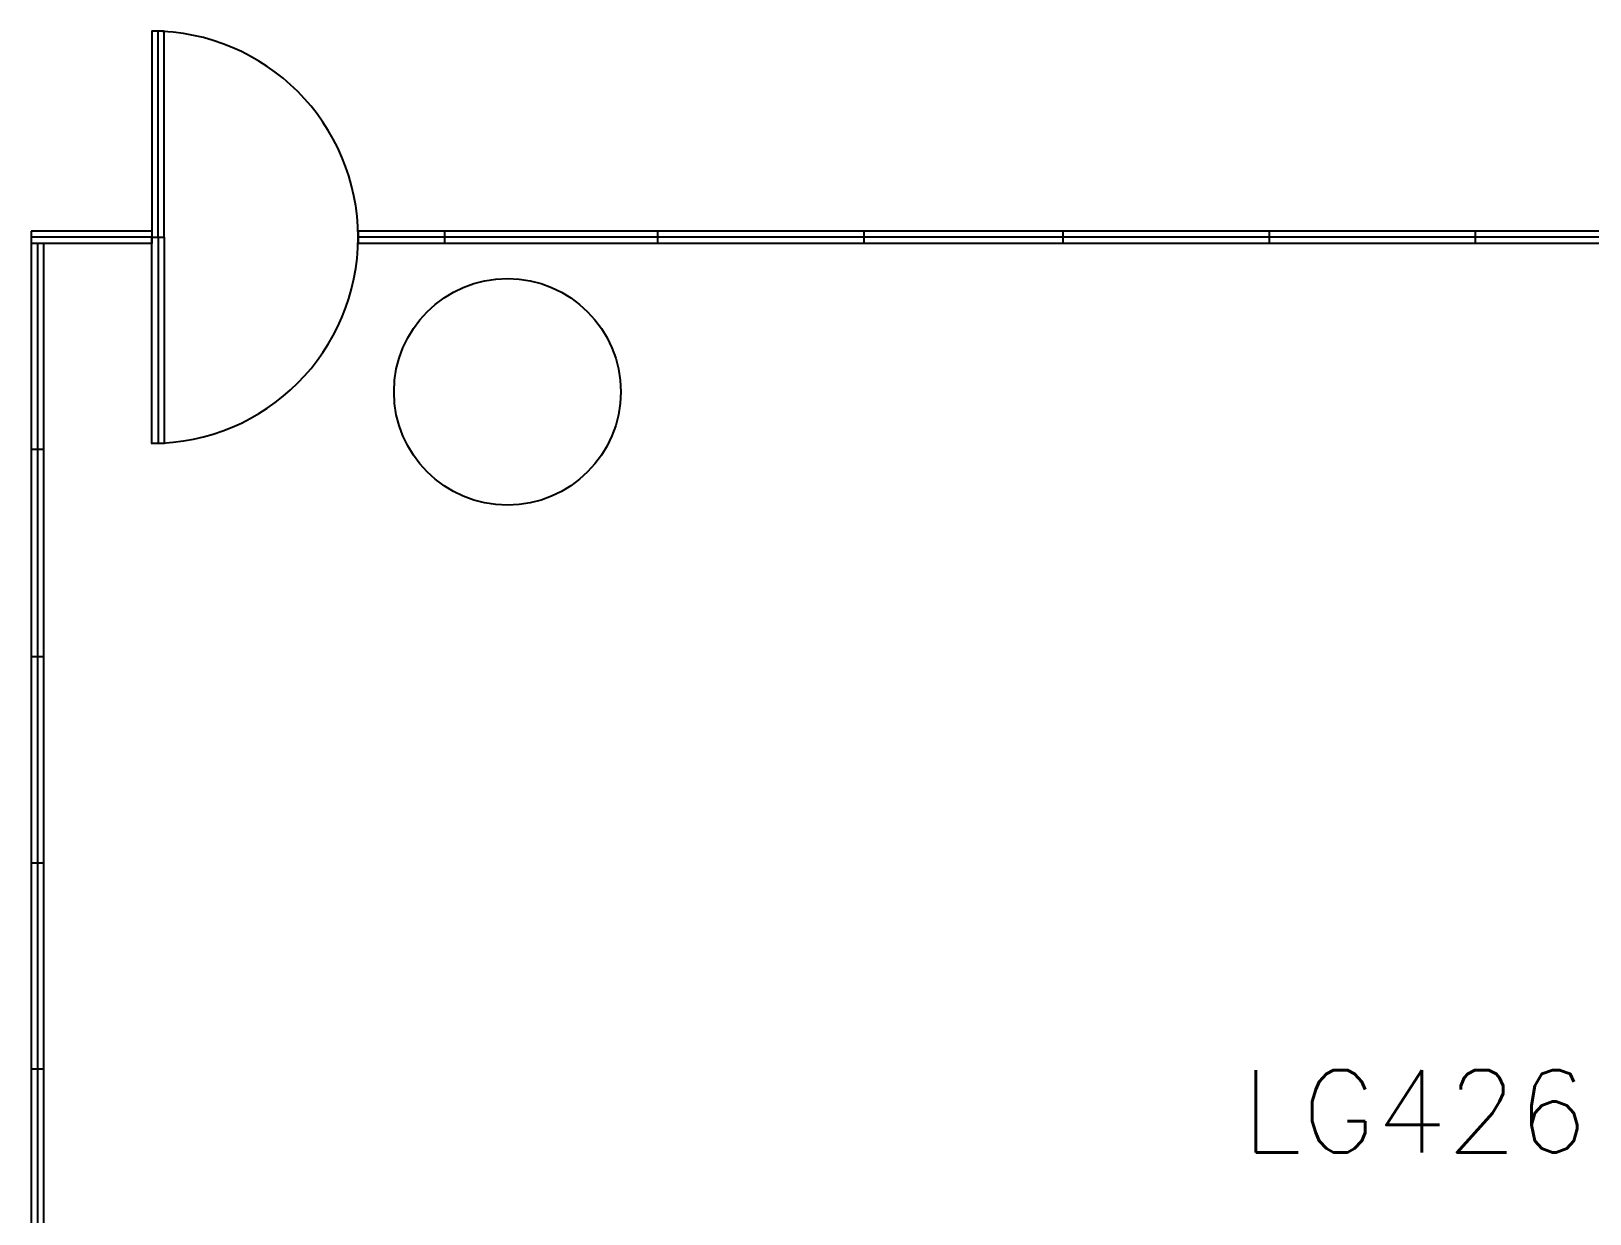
# Model space of a CAD drawing. Extents: x -163002 to 22103, y -98847 to 51643.
# Drawn here: x -122310 to -114750, y 20812 to 26550 of the extents above; entities that cross this region are included whole.
import ezdxf

# ---------------------------------------------------------------- set-up
doc = ezdxf.new("R2010")
doc.units = 0
doc.header["$LTSCALE"] = 1000
doc.header["$MEASUREMENT"] = 0
doc.layers.get('0').update_dxf_attribs({"linetype": 'CONTINUOUS'})
for name, color, linetype in [('S2108a$0$A-glaz', 1, 'CONTINUOUS'), ('S2108a$0$A-Stairs', 2, 'CONTINUOUS'), ('S2108a$0$ROOM-NO', 4, 'CONTINUOUS'), ('S2108a$0$stru', 2, 'CONTINUOUS')]:
    doc.layers.add(name, color=color, linetype=linetype)
doc.styles.add('S2108a$0$STANDARD', font='SIMPLEX')

# ---------------------------------------------------------------- blocks, each defined once
blk = doc.blocks.new('S2108a')
at = {"layer": 'S2108a$0$A-glaz'}
for p, q in [((-121693.988, 25550.1), (-121693.988, 26550.1)), ((-122309.8, 25580.1), (-122309.8, 18800.2)), ((-121723.988, 25580.1), (-122309.8, 25580.1)), ((-121723.988, 25580.1), (-121723.988, 25519.978)), ((-120723.988, 25580.1), (-120723.988, 25519.978)), ((-110305.651, 25580.1), (-120723.988, 25580.1)), ((-120305.651, 25579.978), (-120305.651, 25519.978)), ((-119271.589, 25579.978), (-119271.589, 25519.978)), ((-118271.589, 25579.978), (-118271.589, 25519.978)), ((-117305.651, 25579.978), (-117305.651, 25519.978)), ((-116305.651, 25579.978), (-116305.651, 25519.978)), ((-115305.651, 25579.978), (-115305.651, 25519.978)), ((-121723.988, 25550.1), (-122309.8, 25550.1)), ((-121723.988, 25520.1), (-122309.8, 25520.1)), ((-122279.8, 25520.2), (-122279.8, 18800.2)), ((-122249.8, 25520.1), (-122249.8, 18800.2)), ((-121693.988, 25550.1), (-121693.988, 24550.1)), ((-110305.651, 25550.1), (-120723.988, 25550.1)), ((-110305.651, 25520.1), (-120723.988, 25520.1)), ((-122249.8, 24520.2), (-122309.8, 24520.2)), ((-122249.8, 23513.998), (-122309.8, 23513.998)), ((-122249.8, 22513.998), (-122309.8, 22513.998)), ((-122249.8, 21513.998), (-122309.8, 21513.998))]:
    blk.add_line(p, q, dxfattribs=at)
for points in [[(-121723.988, 25550.1), (-121663.988, 25550.1), (-121663.988, 26550.1), (-121723.988, 26550.1)], [(-121723.988, 25550.1), (-121663.988, 25550.1), (-121663.988, 24550.1), (-121723.988, 24550.1)]]:
    blk.add_lwpolyline(points, close=True, dxfattribs=at)
at = {"layer": 'S2108a$0$A-Stairs', "color": 1, "ltscale": 2}
for start, end in [(0, 90), (270, 0)]:
    blk.add_arc((-121723.988, 25550.1), 1000, start, end, dxfattribs=at)
at = {"layer": 'S2108a$0$stru', "linetype": 'Continuous'}
blk.add_circle((-119999.9, 24800.1), 550, dxfattribs=at)
at = {"layer": 'S2108a$0$ROOM-NO', "style": 'S2108a$0$STANDARD'}
blk.add_text('LG426', height=400, dxfattribs=at).set_placement((-116439.091, 21109.567))

msp = doc.modelspace()

# ---------------------------------------------------------------- block references
msp.add_blockref('S2108a', (0, 0))

doc.saveas('drawing.dxf')
